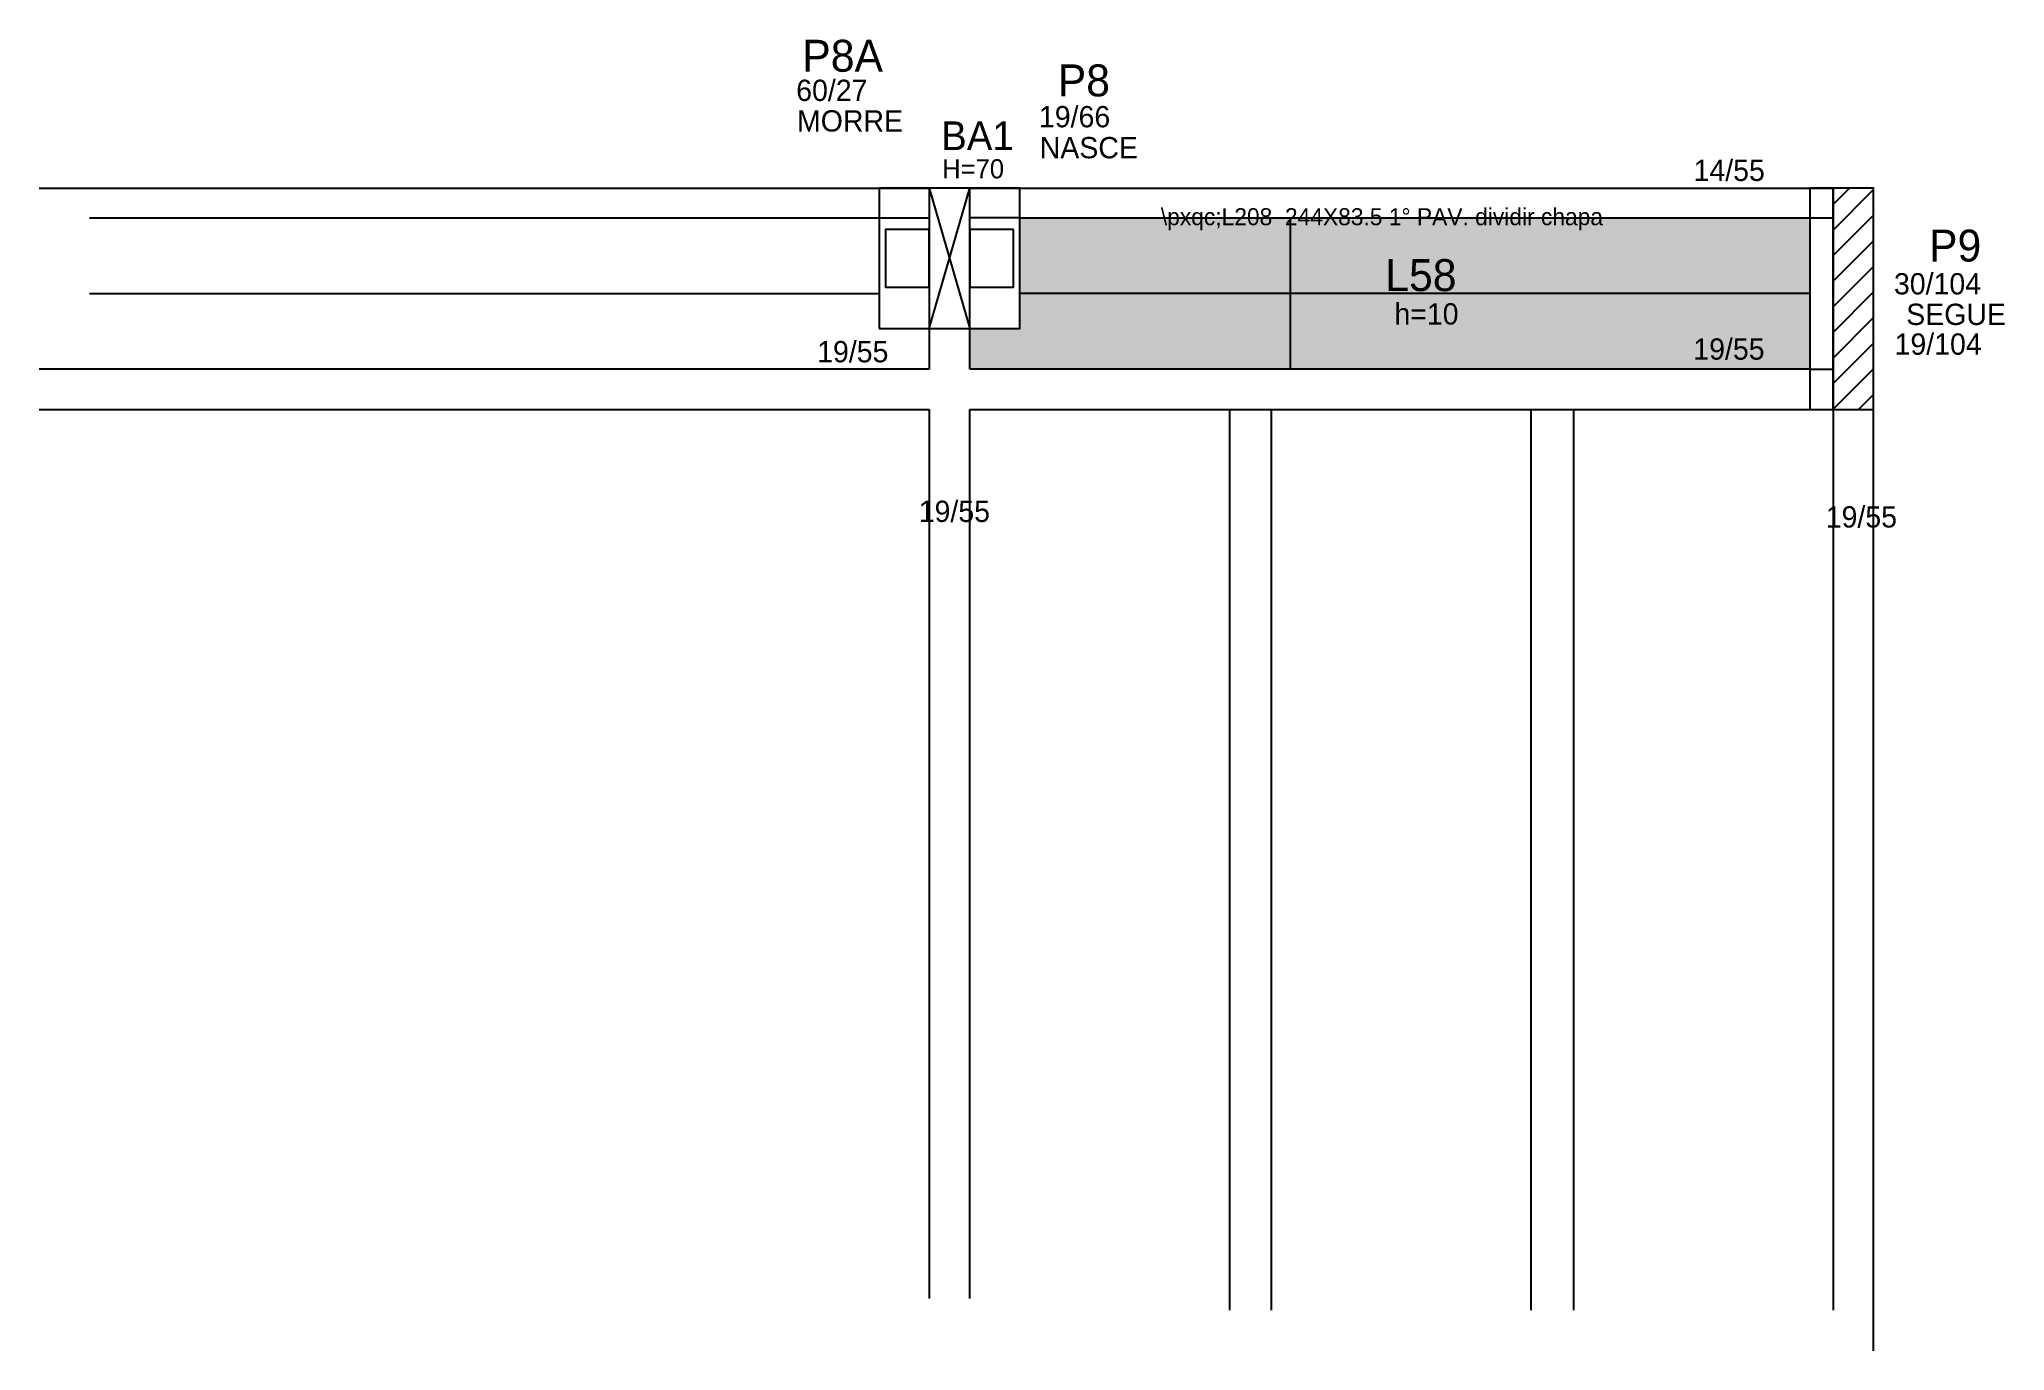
# Model space of a CAD drawing. Header units: metres. Extents: x 6449 to 7372, y 2678 to 3294.
import ezdxf

# ---------------------------------------------------------------- set-up
doc = ezdxf.new("R2010")
doc.units = ezdxf.units.M
for name, color, linetype in [('1', 7, 'Continuous'), ('3', 7, 'Continuous'), ('4', 7, 'Continuous'), ('7', 7, 'Continuous'), ('AUX00', 7, 'Continuous'), ('Painéis', 7, 'Continuous'), ('REAPROVEITAMENTO', 7, 'Continuous')]:
    doc.layers.add(name, color=color, linetype=linetype)

msp = doc.modelspace()

# ---------------------------------------------------------------- hatches: boundary and pattern name
at = {"layer": 'REAPROVEITAMENTO'}
h = msp.add_hatch(color=7, dxfattribs=at)
h.dxf.hatch_style = 1
h.paths.add_polyline_path([(6909.66, 3210.17), (6909.66, 3158.17), (6909.66, 3158.17), (6886.16, 3158.17), (6886.16, 3158.17), (6886.16, 3139.17), (6886.16, 3139.17), (7280.66, 3139.17), (7280.66, 3139.17), (7280.66, 3210.17), (7280.66, 3210.17), (6909.66, 3210.17)])

# ---------------------------------------------------------------- linework, layer by layer
at = {"layer": '1', "color": 7, "lineweight": 25}
for p, q in [((6867.16, 3158.17), (6886.16, 3224.17)), ((6867.16, 3224.17), (6886.16, 3158.17))]:
    msp.add_line(p, q, dxfattribs=at)
at = {"layer": '3', "color": 7, "lineweight": 25}
for p, q in [((6449.16, 3224.17), (6867.16, 3224.17)), ((6886.16, 3224.17), (7291.66, 3224.17)), ((7291.66, 3216.47), (7299.35, 3224.17)), ((7291.66, 3204.45), (7310.66, 3223.45)), ((6472.66, 3210.17), (6843.66, 3210.17)), ((6843.66, 3210.17), (6867.16, 3210.17)), ((6909.66, 3210.17), (6886.16, 3210.17)), ((6909.66, 3210.17), (7280.66, 3210.17)), ((7280.66, 3210.17), (7291.66, 3210.17)), ((7291.66, 3192.43), (7310.66, 3211.43)), ((7291.66, 3180.4), (7310.66, 3199.4)), ((7291.66, 3168.38), (7310.66, 3187.38)), ((7291.66, 3156.36), (7310.66, 3175.36)), ((7291.66, 3144.34), (7310.66, 3163.34)), ((7291.66, 3132.32), (7310.66, 3151.32)), ((7280.66, 3139.17), (7291.66, 3139.17)), ((7291.66, 3120.3), (7310.66, 3139.3)), ((7303.54, 3120.17), (7310.66, 3127.28))]:
    msp.add_line(p, q, dxfattribs=at)
for points in [[(6843.66, 3158.17), (6909.66, 3158.17), (6909.66, 3224.17), (6843.66, 3224.17), (6843.66, 3158.17)], [(6867.16, 3158.17), (6867.16, 3139.17)], [(6886.16, 3139.17), (6886.16, 3158.17)], [(6867.16, 3139.17), (6449.16, 3139.17)], [(7280.66, 3139.17), (6886.16, 3139.17)], [(6449.16, 3120.17), (6867.16, 3120.17)], [(6867.16, 3120.17), (6867.16, 2702.67)], [(6886.16, 3120.17), (7280.66, 3120.17)], [(6886.16, 2702.67), (6886.16, 3120.17)], [(7291.66, 3120.17), (7291.66, 2697.17)], [(7291.66, 3120.17), (7291.66, 2758.17)], [(7310.66, 2678.17), (7310.66, 3120.17)]]:
    msp.add_lwpolyline(points, dxfattribs=at)
at = {"layer": '7', "color": 7, "lineweight": 25}
for points in [[(6867.16, 3158.17), (6886.16, 3158.17), (6886.16, 3224.17), (6867.16, 3224.17), (6867.16, 3158.17)], [(7291.66, 3224.17), (7280.66, 3224.17), (7280.66, 3120.17), (7291.66, 3120.17), (7291.66, 3224.17)], [(7291.66, 3120.17), (7310.66, 3120.17), (7310.66, 3224.17), (7291.66, 3224.17), (7291.66, 3120.17)], [(6867.16, 3204.67), (6846.66, 3204.67), (6846.66, 3177.67), (6867.16, 3177.67), (6867.16, 3204.67)], [(6906.66, 3204.67), (6886.16, 3204.67), (6886.16, 3177.67), (6906.66, 3177.67), (6906.66, 3204.67)]]:
    msp.add_lwpolyline(points, dxfattribs=at)
at = {"layer": 'Painéis', "color": 7, "lineweight": 25}
for p, q in [((7036.66, 3210.17), (7036.66, 3139.17)), ((6472.66, 3174.67), (6843.66, 3174.67)), ((7280.66, 3174.67), (6909.66, 3174.67)), ((7008.16, 3120.17), (7008.16, 2697.17)), ((7027.66, 3120.17), (7027.66, 2697.17)), ((7149.66, 3120.17), (7149.66, 2697.17)), ((7169.66, 3120.17), (7169.66, 2697.17))]:
    msp.add_line(p, q, dxfattribs=at)

# ---------------------------------------------------------------- texts
at = {"layer": '3', "color": 7, "lineweight": 25}
for s, height, p in [('60/27', 10, (6804.65, 3265.05)), ('MORRE', 10, (6805.04, 3250.7)), ('19/66', 10, (6918.66, 3252.68)), ('NASCE', 10, (6919.05, 3238.13)), ('H=70', 9, (6873.17, 3228.71)), ('14/55', 10, (7226.12, 3227.48)), ('30/104', 10, (7320.23, 3174.19)), ('h=10', 10, (7085.61, 3160.06)), ('SEGUE', 10, (7326, 3159.85)), ('19/55', 10, (6814.49, 3142.32)), ('19/55', 10, (7225.99, 3143.56)), ('19/104', 10, (7320.53, 3145.87)), ('19/55', 10, (6862.2, 3067.33)), ('19/55', 10, (7288.2, 3064.73))]:
    msp.add_text(s, height=height, dxfattribs=at).set_placement(p)
at = {"layer": '4', "color": 7, "lineweight": 25}
for s, height, p in [('P8A', 15, (6807.51, 3278.78)), ('P8', 15, (6927.47, 3267.21)), ('BA1', 13.5, (6872.74, 3241.96)), ('P9', 15, (7336.7, 3189.63)), ('L58', 15, (7081.31, 3175.77))]:
    msp.add_text(s, height=height, dxfattribs=at).set_placement(p)
at = {"layer": 'AUX00', "color": 7, "lineweight": 25}
msp.add_text('\\pxqc;L208 ^J244X83.5^J1° PAV.^Jdividir chapa', height=8, dxfattribs=at).set_placement((6975.91, 3206.69))

doc.saveas('drawing.dxf')
